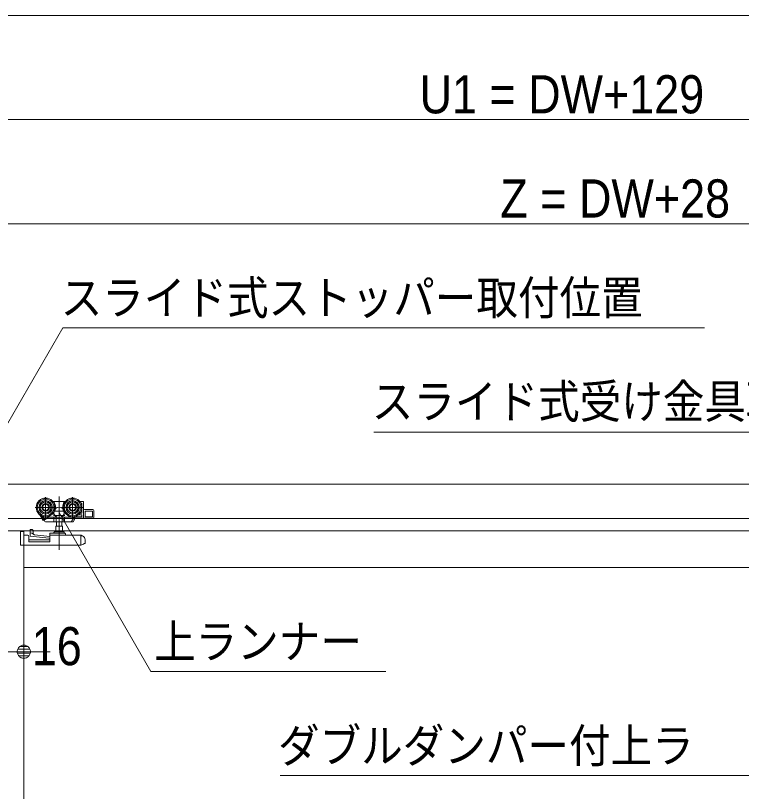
# Model space of a CAD drawing. Units: millimetres, scale not verified. Extents: x -6062 to 6062, y -3045 to 3045.
# Drawn here: x -2412 to -1714, y 155 to 900 of the extents above; entities that cross this region are included whole.
import ezdxf
from ezdxf.enums import TextEntityAlignment as Align

# ---------------------------------------------------------------- set-up
doc = ezdxf.new("R2010")
doc.units = ezdxf.units.MM
doc.header["$LTSCALE"] = 20
for name, color, linetype, lineweight in [('0-0_2寸法-1', 7, 'Continuous', 9), ('0-1_0', 7, 'Continuous', 9), ('0-2_2寸法-2', 7, 'Continuous', 9), ('0-3_2寸法-3', 7, 'Continuous', 9), ('0-4_3一般', 7, 'Continuous', 9)]:
    doc.layers.add(name, color=color, linetype=linetype, lineweight=lineweight)
doc.styles.add('ＭＳ ゴシック', font='')
doc.styles.add('ＭＳ Ｐゴシック', font='')
doc.styles.get('ＭＳ ゴシック').set_extended_font_data('MS Gothic')
doc.styles.get('ＭＳ Ｐゴシック').set_extended_font_data('MS PGothic')

# ---------------------------------------------------------------- blocks, each defined once
blk = doc.blocks.new('_Dot')
at = {"layer": '0-1_0'}
for p, q in [((-10, 0), (-20, 0)), ((9.78, 2), (-9.78, 2)), ((7.99, 6), (-7.99, 6)), ((9.16, -3.98), (-9.16, -3.98)), ((6, -7.98), (-6, -7.98))]:
    blk.add_line(p, q, dxfattribs=at)
for points in [[(10, 0), (9.92, 1.25), (9.69, 2.49), (9.3, 3.68), (8.76, 4.82), (8.09, 5.88), (7.29, 6.85), (6.37, 7.71), (5.36, 8.44), (4.26, 9.05), (3.09, 9.51), (1.87, 9.82), (0.63, 9.98), (-0.63, 9.98), (-1.87, 9.82), (-3.09, 9.51), (-4.26, 9.05), (-5.36, 8.44), (-6.37, 7.71), (-7.29, 6.85), (-8.09, 5.88), (-8.76, 4.82), (-9.3, 3.68), (-9.69, 2.49), (-9.92, 1.25), (-10, 0), (0, 0)], [(-10, 0), (-9.92, -1.25), (-9.69, -2.49), (-9.3, -3.68), (-8.76, -4.82), (-8.09, -5.88), (-7.29, -6.85), (-6.37, -7.71), (-5.36, -8.44), (-4.26, -9.05), (-3.09, -9.51), (-1.87, -9.82), (-0.63, -9.98), (0.63, -9.98), (1.87, -9.82), (3.09, -9.51), (4.26, -9.05), (5.36, -8.44), (6.37, -7.71), (7.29, -6.85), (8.09, -5.88), (8.76, -4.82), (9.3, -3.68), (9.69, -2.49), (9.92, -1.25), (10, 0), (0, 0)]]:
    blk.add_lwpolyline(points, close=True, dxfattribs=at)
blk = doc.blocks.new('グループ-89')
at = {"layer": '0-4_3一般'}
blk.add_line((-61696.5, 9000), (13223.5, 9000), dxfattribs=at)
blk = doc.blocks.new('グループ-90')
at = {"layer": '0-4_3一般'}
for p, q in [((-11902, 8750), (-11902, 8354)), ((-11759.5, 8662), (-11742, 8662)), ((-11742, 8662), (-11542, 8662)), ((-11742, 8659.3), (-11742, 8662)), ((-11742, 8654.4), (-11742, 8659.3)), ((-11742, 8634.4), (-11742, 8654.4)), ((-11642, 8758.4), (-11642, 7738.4)), ((-11542, 8662), (-11524.5, 8662)), ((-11542, 8662), (-11542, 8659.3)), ((-11542, 8659.3), (-11542, 8654.4)), ((-11542, 8654.4), (-11542, 8634.4)), ((-11382, 8750), (-11382, 8354)), ((-11239.5, 8662), (-11182, 8662)), ((-11172, 8352), (-11172, 8652)), ((-11704, 8552), (-12100, 8552)), ((-11184, 8552), (-11580, 8552)), ((-11220.8, 8632), (-11214, 8632)), ((-11204, 8622), (-11204, 8578.7)), ((-11204, 8525.2), (-11204, 8452)), ((-10992, 8512), (-11152, 8512)), ((-12007.5, 8406.1), (-12011, 8403.9)), ((-11968.8, 8366.5), (-11985.8, 8392.7)), ((-11714, 8362), (-11960.4, 8362)), ((-11954, 8362), (-11920.8, 8310.9)), ((-11842.2, 8362), (-11920.8, 8310.9)), ((-11751.8, 8452.4), (-11752, 8452.5)), ((-11742, 8398), (-11752, 8398)), ((-11745.9, 8362), (-11745.9, 8282)), ((-11742, 8398), (-11742, 8449.5)), ((-11713.5, 8362), (-11714, 8362)), ((-11698.2, 8372), (-11698.2, 8282)), ((-11585.8, 8282), (-11585.8, 8372)), ((-11585.7, 8371.5), (-11585.8, 8372)), ((-11359.3, 8362), (-11570, 8362)), ((-11542, 8449.5), (-11542, 8398)), ((-11538.1, 8362), (-11538.1, 8282)), ((-11532.2, 8452.4), (-11532, 8452.5)), ((-11353.9, 8362), (-11405.8, 8282)), ((-11353.9, 8362), (-11347.4, 8372)), ((-11331.1, 8362), (-11353.9, 8362)), ((-11344.9, 8375.8), (-11347.4, 8372)), ((-11331.1, 8352), (-11331.1, 8362)), ((-11298.2, 8392.7), (-11311.6, 8372)), ((-11311.6, 8372), (-11202, 8372)), ((-11202, 8412), (-11268.9, 8412)), ((-11214, 8442), (-11239.5, 8442)), ((-11202, 8372), (-11202, 8412)), ((-11142, 8482), (-11142, 8372)), ((-11002, 8482), (-11142, 8482)), ((-11142, 8372), (-11002, 8372)), ((-11138.4, 8372), (-11138.4, 8482)), ((-11002, 8372), (-11002, 8482)), ((-10972, 8492), (-10972, 8362)), ((-11945.6, 8303.3), (-11933, 8311.4)), ((-11921.2, 8311.1), (-11920.8, 8310.9)), ((-11740, 8272), (-11896.6, 8272)), ((-11740.3, 8272), (-11740, 8272)), ((-11695.7, 8272), (-11740, 8272)), ((-11695.9, 8272.1), (-11695.7, 8272)), ((-11691.5, 8272), (-11691.5, 8190)), ((-11592.5, 8190), (-11592.5, 8272)), ((-11588.1, 8272.1), (-11588.3, 8272)), ((-11417.8, 8272), (-11544, 8272)), ((-11543.7, 8272), (-11544, 8272)), ((-11417.8, 8272), (-11412.3, 8272)), ((-11412.3, 8272), (-11405.8, 8282)), ((-11382, 8272), (-11412.3, 8272)), ((-11331.1, 8342), (-11373.6, 8276.5)), ((-11321.1, 8342), (-11343, 8342)), ((-11172, 8342), (-10992, 8342)), ((-36320, 8100), (-12320, 8100)), ((-12384, 8084), (-12382, 8084)), ((-12384, 8074), (-12384, 8084)), ((-12384, 8074), (-12384, 7860)), ((-12382, 8086), (-12322, 8086)), ((-12382, 7826), (-12382, 8086)), ((-12320, 8100), (-12320, -37740)), ((-12320, -37740), (-12320, 8100)), ((-12198, 8122.8), (-12198, 8124.4)), ((-12198, 8124.4), (-12198, 8124.4)), ((-12198, 8116), (-12198, 8122.8)), ((-12198, 8062.3), (-12198, 8116)), ((-12198, 8062.3), (-12168, 8059.1)), ((-12198, 8002), (-12198, 8062.3)), ((-12158, 8124.7), (-12197.6, 8124.7)), ((-12168, 8059.1), (-12118, 8027.6)), ((-12157.6, 8124.7), (-12158, 8124.7)), ((-12145.4, 8118.6), (-12145.7, 8119.2)), ((-12138, 8092), (-12138, 8040.2)), ((-11812, 8056), (-11695.3, 8056)), ((-11730, 8080), (-11554, 8080)), ((-11579, 8190), (-11705, 8190)), ((-11705, 8190), (-11705, 8080)), ((-11588.7, 8056), (-11695.3, 8056)), ((-11588.7, 8056), (-11532, 8056)), ((-11579, 8080), (-11579, 8190)), ((-12222, 7888), (-12222, 7996)), ((-11822, 7926), (-12222, 7926)), ((-11839.9, 7963.7), (-12198, 8002)), ((-12118, 8027.6), (-11822, 7996)), ((-11822, 8026), (-11822, 8046)), ((-11822, 8026), (-11822, 8006)), ((-11822, 7888), (-11822, 8006)), ((-11812, 8016), (-11223.8, 8016)), ((-11522, 8046), (-11522, 8026)), ((-11222, 8006.3), (-11222, 8006)), ((-11222, 8006), (-11222, 7826)), ((-11220.3, 8015.3), (-11212.5, 8012.4)), ((-11202.6, 8008.7), (-11212.5, 8012.4)), ((-11202.6, 8008.7), (-11193.9, 8005.4)), ((-11142, 7930.5), (-11142, 7860)), ((-12382, 7826), (-11222, 7826)), ((-11822, 7888), (-12222, 7888)), ((-11222, 7826), (-11202.6, 7833.3)), ((-11167.4, 7846.5), (-11202.6, 7833.3)), ((-11142, 7860), (-11167.4, 7860)), ((-11167.4, 7860), (-11167.4, 7846.5)), ((-12320, 7400), (11040, 7400))]:
    blk.add_line(p, q, dxfattribs=at)
blk.add_lwpolyline([(11350, 8340), (-59990, 8340), (-59990, 9000), (11350, 9000)], close=True, dxfattribs=at)
for points in [[(-11945.6, 8303.3), (-11995.5, 8380.1), (-12011, 8403.9)], [(-11913.3, 8281.1), (-11931.7, 8309.4), (-11968.8, 8366.5)], [(-11742, 8449.5), (-11742.3, 8449.6), (-11742.5, 8449.7), (-11742.8, 8449.7), (-11743, 8449.8), (-11743.3, 8449.9), (-11743.5, 8449.9), (-11743.8, 8450), (-11744, 8450.1), (-11744.3, 8450.2), (-11744.5, 8450.2), (-11744.8, 8450.3), (-11745, 8450.4), (-11745.3, 8450.5), (-11745.5, 8450.5), (-11745.8, 8450.6), (-11746, 8450.7), (-11746.3, 8450.8), (-11746.5, 8450.8), (-11746.8, 8450.9), (-11747, 8451), (-11747.3, 8451.1), (-11747.5, 8451.1), (-11747.8, 8451.2), (-11748, 8451.3), (-11748.3, 8451.4), (-11748.5, 8451.4), (-11748.8, 8451.5), (-11749, 8451.6), (-11749.3, 8451.7), (-11749.5, 8451.7), (-11749.8, 8451.8), (-11750, 8451.9), (-11750.3, 8452), (-11750.5, 8452), (-11750.8, 8452.1), (-11751, 8452.2), (-11751.3, 8452.3), (-11751.5, 8452.3), (-11751.8, 8452.4)], [(-11532, 8398), (-11542, 8398), (-11742, 8398)], [(-11698.2, 8372), (-11698.3, 8371.5), (-11698.4, 8371), (-11698.5, 8370.5), (-11698.6, 8370.1), (-11698.8, 8369.6), (-11698.9, 8369.2), (-11699.1, 8368.8), (-11699.3, 8368.4), (-11699.6, 8368), (-11699.8, 8367.6), (-11700.1, 8367.2), (-11700.4, 8366.9), (-11700.8, 8366.5), (-11701.1, 8366.2), (-11701.5, 8365.9), (-11701.9, 8365.6), (-11702.4, 8365.3), (-11702.8, 8365), (-11703.3, 8364.8), (-11703.8, 8364.5), (-11704.3, 8364.3), (-11704.8, 8364.1), (-11705.3, 8363.9), (-11705.9, 8363.7), (-11706.4, 8363.5), (-11706.9, 8363.3), (-11707.4, 8363.1), (-11707.9, 8363), (-11708.4, 8362.8), (-11708.9, 8362.7), (-11709.4, 8362.6), (-11709.9, 8362.5), (-11710.4, 8362.4), (-11711, 8362.3), (-11711.5, 8362.2), (-11712, 8362.1), (-11712.5, 8362.1), (-11713, 8362), (-11713.5, 8362)], [(-11570, 8362), (-11570.5, 8362), (-11571, 8362), (-11571.5, 8362.1), (-11572, 8362.1), (-11572.5, 8362.2), (-11573, 8362.3), (-11573.6, 8362.4), (-11574.1, 8362.5), (-11574.6, 8362.6), (-11575.1, 8362.7), (-11575.6, 8362.8), (-11576.1, 8363), (-11576.6, 8363.1), (-11577.1, 8363.3), (-11577.6, 8363.5), (-11578.1, 8363.7), (-11578.7, 8363.9), (-11579.2, 8364.1), (-11579.7, 8364.3), (-11580.2, 8364.5), (-11580.7, 8364.8), (-11581.2, 8365), (-11581.6, 8365.3), (-11582.1, 8365.6), (-11582.5, 8365.9), (-11582.9, 8366.2), (-11583.2, 8366.5), (-11583.6, 8366.9), (-11583.9, 8367.2), (-11584.2, 8367.6), (-11584.4, 8368), (-11584.7, 8368.4), (-11584.9, 8368.8), (-11585.1, 8369.2), (-11585.2, 8369.6), (-11585.4, 8370.1), (-11585.5, 8370.5), (-11585.6, 8371), (-11585.7, 8371.5)], [(-11542, 8449.5), (-11541.7, 8449.6), (-11541.5, 8449.7), (-11541.2, 8449.7), (-11541, 8449.8), (-11540.7, 8449.9), (-11540.5, 8449.9), (-11540.2, 8450), (-11540, 8450.1), (-11539.7, 8450.2), (-11539.5, 8450.2), (-11539.2, 8450.3), (-11539, 8450.4), (-11538.7, 8450.5), (-11538.5, 8450.5), (-11538.2, 8450.6), (-11538, 8450.7), (-11537.7, 8450.8), (-11537.5, 8450.8), (-11537.2, 8450.9), (-11537, 8451), (-11536.7, 8451.1), (-11536.5, 8451.1), (-11536.2, 8451.2), (-11536, 8451.3), (-11535.7, 8451.4), (-11535.5, 8451.4), (-11535.2, 8451.5), (-11535, 8451.6), (-11534.7, 8451.7), (-11534.5, 8451.7), (-11534.2, 8451.8), (-11534, 8451.9), (-11533.7, 8452), (-11533.5, 8452), (-11533.2, 8452.1), (-11533, 8452.2), (-11532.7, 8452.3), (-11532.5, 8452.3), (-11532.2, 8452.4)], [(-11172, 8352), (-11172, 8342), (-11321.1, 8342)], [(-11931.7, 8309.4), (-11931.9, 8309.7), (-11932, 8310), (-11932.1, 8310.2), (-11932.2, 8310.5), (-11932.2, 8310.7), (-11932.2, 8311), (-11932.2, 8311.2), (-11932.2, 8311.4), (-11932.1, 8311.5), (-11932, 8311.7), (-11931.8, 8311.8), (-11931.6, 8312), (-11931.4, 8312.1), (-11931.1, 8312.2), (-11930.8, 8312.2), (-11930.5, 8312.3), (-11930.2, 8312.3), (-11929.8, 8312.4), (-11929.4, 8312.4), (-11928.9, 8312.4), (-11928.5, 8312.3), (-11928, 8312.3), (-11927.5, 8312.3), (-11927.1, 8312.2), (-11926.7, 8312.2), (-11926.2, 8312.1), (-11925.8, 8312.1), (-11925.4, 8312), (-11925, 8312), (-11924.6, 8311.9), (-11924.2, 8311.8), (-11923.8, 8311.8), (-11923.4, 8311.7), (-11923, 8311.6), (-11922.6, 8311.5), (-11922.2, 8311.4), (-11921.9, 8311.3), (-11921.5, 8311.2), (-11921.2, 8311.1)], [(-11745.9, 8282), (-11745.9, 8281.7), (-11745.9, 8281.3), (-11745.8, 8281), (-11745.8, 8280.7), (-11745.7, 8280.4), (-11745.7, 8280.1), (-11745.6, 8279.8), (-11745.6, 8279.4), (-11745.5, 8279.1), (-11745.4, 8278.8), (-11745.4, 8278.5), (-11745.3, 8278.2), (-11745.2, 8277.9), (-11745.1, 8277.6), (-11745, 8277.3), (-11744.9, 8276.9), (-11744.8, 8276.6), (-11744.7, 8276.3), (-11744.6, 8276), (-11744.4, 8275.7), (-11744.3, 8275.4), (-11744.2, 8275.1), (-11744, 8274.8), (-11743.8, 8274.6), (-11743.7, 8274.3), (-11743.5, 8274.1), (-11743.3, 8273.8), (-11743.1, 8273.6), (-11742.9, 8273.4), (-11742.7, 8273.2), (-11742.5, 8273), (-11742.2, 8272.9), (-11742, 8272.7), (-11741.7, 8272.6), (-11741.5, 8272.4), (-11741.2, 8272.3), (-11740.9, 8272.2), (-11740.6, 8272.1), (-11740.3, 8272)], [(-11698.2, 8282), (-11698.2, 8281.7), (-11698.2, 8281.4), (-11698.2, 8281.2), (-11698.2, 8280.9), (-11698.2, 8280.6), (-11698.2, 8280.3), (-11698.2, 8280.1), (-11698.2, 8279.8), (-11698.2, 8279.5), (-11698.2, 8279.2), (-11698.2, 8278.9), (-11698.2, 8278.7), (-11698.2, 8278.4), (-11698.2, 8278.1), (-11698.1, 8277.8), (-11698.1, 8277.5), (-11698.1, 8277.2), (-11698.1, 8276.9), (-11698.1, 8276.7), (-11698.1, 8276.4), (-11698.1, 8276.1), (-11698.1, 8275.8), (-11698, 8275.5), (-11698, 8275.3), (-11697.9, 8275), (-11697.9, 8274.7), (-11697.8, 8274.5), (-11697.7, 8274.3), (-11697.6, 8274), (-11697.5, 8273.8), (-11697.3, 8273.6), (-11697.2, 8273.4), (-11697, 8273.2), (-11696.9, 8273), (-11696.7, 8272.8), (-11696.5, 8272.6), (-11696.3, 8272.4), (-11696.1, 8272.3), (-11695.9, 8272.1)], [(-11544, 8272), (-11588.3, 8272), (-11695.7, 8272)], [(-11585.8, 8282), (-11585.8, 8281.7), (-11585.8, 8281.4), (-11585.8, 8281.2), (-11585.8, 8280.9), (-11585.8, 8280.6), (-11585.8, 8280.3), (-11585.8, 8280.1), (-11585.8, 8279.8), (-11585.8, 8279.5), (-11585.8, 8279.2), (-11585.8, 8278.9), (-11585.8, 8278.7), (-11585.8, 8278.4), (-11585.8, 8278.1), (-11585.9, 8277.8), (-11585.9, 8277.5), (-11585.9, 8277.2), (-11585.9, 8276.9), (-11585.9, 8276.7), (-11585.9, 8276.4), (-11585.9, 8276.1), (-11585.9, 8275.8), (-11586, 8275.5), (-11586, 8275.3), (-11586.1, 8275), (-11586.1, 8274.7), (-11586.2, 8274.5), (-11586.3, 8274.3), (-11586.4, 8274), (-11586.5, 8273.8), (-11586.7, 8273.6), (-11586.8, 8273.4), (-11587, 8273.2), (-11587.1, 8273), (-11587.3, 8272.8), (-11587.5, 8272.6), (-11587.7, 8272.4), (-11587.9, 8272.3), (-11588.1, 8272.1)], [(-11538.1, 8282), (-11538.1, 8281.7), (-11538.1, 8281.3), (-11538.2, 8281), (-11538.2, 8280.7), (-11538.3, 8280.4), (-11538.3, 8280.1), (-11538.4, 8279.8), (-11538.4, 8279.4), (-11538.5, 8279.1), (-11538.6, 8278.8), (-11538.6, 8278.5), (-11538.7, 8278.2), (-11538.8, 8277.9), (-11538.9, 8277.6), (-11539, 8277.3), (-11539.1, 8276.9), (-11539.2, 8276.6), (-11539.3, 8276.3), (-11539.4, 8276), (-11539.6, 8275.7), (-11539.7, 8275.4), (-11539.8, 8275.1), (-11540, 8274.8), (-11540.2, 8274.6), (-11540.3, 8274.3), (-11540.5, 8274.1), (-11540.7, 8273.8), (-11540.9, 8273.6), (-11541.1, 8273.4), (-11541.3, 8273.2), (-11541.5, 8273), (-11541.8, 8272.9), (-11542, 8272.7), (-11542.3, 8272.6), (-11542.5, 8272.4), (-11542.8, 8272.3), (-11543.1, 8272.2), (-11543.4, 8272.1), (-11543.7, 8272)], [(-12640, -37740), (-12640, 8100), (11360, 8100)], [(-12242, 8016), (-12322, 8016), (-12322, 8086)], [(-12197.6, 8124.7), (-12197.7, 8124.7), (-12197.7, 8124.7), (-12197.7, 8124.7), (-12197.7, 8124.7), (-12197.7, 8124.7), (-12197.7, 8124.7), (-12197.7, 8124.7), (-12197.7, 8124.7), (-12197.8, 8124.7), (-12197.8, 8124.7), (-12197.8, 8124.7), (-12197.8, 8124.6), (-12197.8, 8124.6), (-12197.8, 8124.6), (-12197.8, 8124.6), (-12197.8, 8124.6), (-12197.8, 8124.6), (-12197.9, 8124.6), (-12197.9, 8124.6), (-12197.9, 8124.6), (-12197.9, 8124.6), (-12197.9, 8124.6), (-12197.9, 8124.6), (-12197.9, 8124.6), (-12197.9, 8124.6), (-12197.9, 8124.5), (-12197.9, 8124.5), (-12197.9, 8124.5), (-12198, 8124.5), (-12198, 8124.5), (-12198, 8124.5), (-12198, 8124.5), (-12198, 8124.5), (-12198, 8124.5), (-12198, 8124.4), (-12198, 8124.4), (-12198, 8124.4), (-12198, 8124.4), (-12198, 8124.4)], [(-12145.8, 8119.2), (-12145.9, 8119.5), (-12146.1, 8119.8), (-12146.3, 8120.1), (-12146.5, 8120.4), (-12146.7, 8120.6), (-12146.9, 8120.9), (-12147.1, 8121.1), (-12147.3, 8121.4), (-12147.6, 8121.6), (-12147.8, 8121.8), (-12148.1, 8122), (-12148.3, 8122.2), (-12148.6, 8122.4), (-12148.9, 8122.6), (-12149.2, 8122.8), (-12149.5, 8122.9), (-12149.9, 8123.1), (-12150.2, 8123.2), (-12150.5, 8123.3), (-12150.9, 8123.4), (-12151.3, 8123.5), (-12151.6, 8123.6), (-12152, 8123.7), (-12152.3, 8123.8), (-12152.7, 8123.9), (-12153, 8124), (-12153.4, 8124.1), (-12153.8, 8124.2), (-12154.1, 8124.2), (-12154.5, 8124.3), (-12154.8, 8124.3), (-12155.2, 8124.4), (-12155.5, 8124.5), (-12155.9, 8124.5), (-12156.2, 8124.5), (-12156.6, 8124.6), (-12156.9, 8124.6), (-12157.3, 8124.6), (-12157.6, 8124.7)], [(-12138.1, 8092.1), (-12138.1, 8092.8), (-12138.2, 8093.5), (-12138.2, 8094.2), (-12138.2, 8094.9), (-12138.3, 8095.6), (-12138.3, 8096.3), (-12138.4, 8097), (-12138.4, 8097.8), (-12138.5, 8098.5), (-12138.6, 8099.2), (-12138.7, 8099.9), (-12138.8, 8100.6), (-12139, 8101.3), (-12139.1, 8102), (-12139.3, 8102.7), (-12139.4, 8103.4), (-12139.6, 8104), (-12139.8, 8104.7), (-12139.9, 8105.4), (-12140.1, 8106.1), (-12140.3, 8106.8), (-12140.6, 8107.5), (-12140.8, 8108.2), (-12141, 8108.9), (-12141.3, 8109.5), (-12141.5, 8110.2), (-12141.7, 8110.9), (-12142, 8111.5), (-12142.3, 8112.2), (-12142.6, 8112.8), (-12142.8, 8113.5), (-12143.1, 8114.1), (-12143.4, 8114.8), (-12143.7, 8115.4), (-12144.1, 8116.1), (-12144.4, 8116.7), (-12144.7, 8117.3), (-12145, 8118), (-12145.4, 8118.6)], [(-11212.5, 8012.4), (-11212.8, 8012.3), (-11213.1, 8012.2), (-11213.4, 8012.1), (-11213.7, 8012), (-11214, 8012), (-11214.3, 8011.8), (-11214.6, 8011.7), (-11214.9, 8011.6), (-11215.2, 8011.5), (-11215.5, 8011.4), (-11215.8, 8011.3), (-11216.1, 8011.2), (-11216.4, 8011.1), (-11216.7, 8011), (-11217, 8010.9), (-11217.3, 8010.7), (-11217.6, 8010.6), (-11217.9, 8010.5), (-11218.2, 8010.4), (-11218.5, 8010.2), (-11218.8, 8010.1), (-11219.1, 8010), (-11219.4, 8009.8), (-11219.6, 8009.7), (-11219.9, 8009.5), (-11220.1, 8009.3), (-11220.4, 8009.2), (-11220.6, 8009), (-11220.8, 8008.8), (-11220.9, 8008.5), (-11221.1, 8008.3), (-11221.3, 8008.1), (-11221.4, 8007.9), (-11221.5, 8007.6), (-11221.6, 8007.4), (-11221.7, 8007.1), (-11221.8, 8006.8), (-11221.9, 8006.6), (-11222, 8006.3)], [(-12384, 7860), (-12383.4, 7853.7), (-12382, 7848.8)]]:
    blk.add_lwpolyline(points, dxfattribs=at)
for centre, radius in [((-11902, 8552), 180), ((-11902, 8552), 160), ((-11902, 8552), 130), ((-11902, 8552), 126), ((-11902, 8552), 104), ((-11382, 8552), 180), ((-11382, 8552), 160), ((-11382, 8552), 130), ((-11382, 8552), 126), ((-11382, 8552), 104), ((-11902, 8552), 74), ((-11902, 8552), 60), ((-11382, 8552), 74), ((-11382, 8552), 60)]:
    blk.add_circle(centre, radius, dxfattribs=at)
for centre, radius, start, end in [((-11902, 8552), 190, 327.3631, 32.6369), ((-11382, 8552), 190, 147.3631, 212.6369), ((-11182, 8652), 10, 0, 90), ((-11214, 8622), 10, 0, 90), ((-11152, 8532), 20, 180, 270), ((-10992, 8492), 20, 0, 90), ((-11960.4, 8372), 10, 213, 270), ((-11359.3, 8372), 10, 270, 327), ((-11321.1, 8352), 10, 180, 270), ((-11224, 8462), 20, 270, 0), ((-11214, 8452), 10, 270, 0), ((-10992, 8362), 20, 270, 0), ((-11896.6, 8292), 20, 213, 270), ((-11417.8, 8282), 10, 270, 327), ((-11382, 8282), 10, 270, 327), ((-11812, 8046), 10, 90, 180), ((-11730, 8068), 12, 90, 180), ((-11730, 8068), 12, 180, 270), ((-11554, 8068), 12, 0, 90), ((-11554, 8068), 12, 270, 0), ((-11532, 8046), 10, 0, 90), ((-12242, 7996), 20, 0, 90), ((-11842, 7943.8), 20, 0, 83.89836), ((-11812, 8006), 10, 90, 180), ((-11512, 8026), 10, 180, 270), ((-11223.8, 8006), 10, 69.44395, 90), ((-11222, 7930.5), 80, 0, 69.44395)]:
    blk.add_arc(centre, radius, start, end, dxfattribs=at)
blk = doc.blocks.new('グループ-91')
at = {"layer": '0-4_3一般'}
for name in ['グループ-89', 'グループ-90']:
    blk.add_blockref(name, (0, 0), dxfattribs=at)

msp = doc.modelspace()

# ---------------------------------------------------------------- linework, layer by layer
at = {"layer": '0-0_2寸法-1'}
for p, q in [((-1225.21, 900), (-4781.79, 900)), ((-2535.79, 800), (-1232.21, 800)), ((-2434.79, 700), (-1232.21, 700))]:
    msp.add_line(p, q, dxfattribs=at)
at = {"layer": '0-2_2寸法-2'}
for p, q in [((-2403.5, 309), (-2403.3, 309)), ((-2403.5, 289), (-2419.5, 289)), ((-2390.79, 289), (-2378.08, 289))]:
    msp.add_line(p, q, dxfattribs=at)
at = {"layer": '0-3_2寸法-3'}
for p, q in [((-2369.43, 427.83), (-2369.77, 427.83)), ((-2369.43, 427.83), (-2369.77, 427.83)), ((-2364.71, 423.83), (-2374.49, 423.83)), ((-2365.6, 419.83), (-2373.6, 419.83))]:
    msp.add_line(p, q, dxfattribs=at)
for points in [[(-2457.5, 441.8), (-2366.17, 600), (-1749.38, 600)], [(-2067.13, 500), (-1465.21, 500), (-1292, 600)], [(-2055.44, 270), (-2281.36, 270), (-2369.6, 422.84)], [(-2157.06, 170), (-1558.22, 170), (-1411.98, 423.3)]]:
    msp.add_lwpolyline(points, dxfattribs=at)
msp.add_circle((-2369.6, 422.84), 5.01, dxfattribs=at)
msp.add_circle((-2369.6, 422.84), 5.01, dxfattribs=at)

# ---------------------------------------------------------------- block references
at = {"layer": '0-2_2寸法-2', "xscale": 0.6356201, "yscale": 0.6356201, "rotation": 180}
msp.add_blockref('_Dot', (-2403.5, 289), dxfattribs=at)
at = {"layer": '0-4_3一般', "xscale": 0.05, "yscale": 0.05}
msp.add_blockref('グループ-91', (-1787.5, 0), dxfattribs=at)

# ---------------------------------------------------------------- texts
at = {"layer": '0-0_2寸法-1', "style": 'ＭＳ Ｐゴシック', "width": 0.9}
for s, height, p in [('U1 = DW+129', 36.66, (-2023.08, 795.04)), ('Z = DW+28', 36.69, (-1945.52, 694.94))]:
    msp.add_text(s, height=height, dxfattribs=at).set_placement(p, align=Align.BOTTOM_LEFT)
at = {"layer": '0-2_2寸法-2', "style": 'ＭＳ Ｐゴシック', "width": 0.9}
msp.add_text('16', height=36.66, dxfattribs=at).set_placement((-2395.82, 265.03), align=Align.BOTTOM_LEFT)
at = {"layer": '0-3_2寸法-3', "style": 'ＭＳ ゴシック', "width": 0.9}
for s, p in [('スライド式ストッパー取付位置', (-2368.09, 602.97)), ('スライド式受け金具取付位置', (-2069.06, 503.34)), ('上ランナー', (-2278.33, 272.77)), ('ダブルダンパー付上ラ', (-2159.16, 172.77))]:
    msp.add_text(s, height=32.55, dxfattribs=at).set_placement(p, align=Align.BOTTOM_LEFT)

doc.saveas('drawing.dxf')
